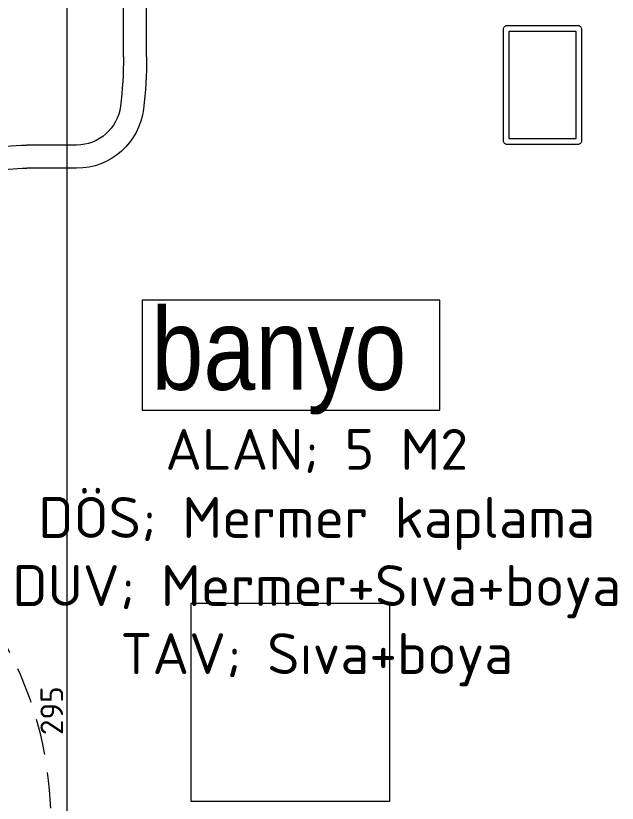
# Model space of a CAD drawing. Header units: inches. Extents: x -10121 to 9010, y 58067 to 62726.
# Drawn here: x 2064.9 to 2170.9, y 61983 to 62121.8 of the extents above; entities that cross this region are included whole.
import ezdxf

# ---------------------------------------------------------------- set-up
doc = ezdxf.new("R2010")
doc.units = ezdxf.units.IN
doc.linetypes.add('HIDDEN', pattern=[9.525, 6.35, -3.175])
for name, color, linetype, lineweight in [('Auto-Aksesuar', 6, 'Continuous', 5), ('Auto-Olcu', 33, 'Continuous', 15), ('Auto-Silik', 251, 'Continuous', 5), ('Auto-Tefris', 32, 'Continuous', 9), ('Auto-Vitrifiye', 8, 'Continuous', 9), ('yazi mekan 020', 9, 'Continuous', 20)]:
    doc.layers.add(name, color=color, linetype=linetype, lineweight=lineweight)
doc.styles.add('1-20', font='isocpeur.ttf', dxfattribs={"height": 4})
doc.styles.add('swis721cnbt10', font='isocpeur.ttf', dxfattribs={"height": 10})
doc.styles.add('swis721cnbt20', font='swissck.ttf', dxfattribs={"height": 20})
doc.dimstyles.new('ölçü 1_20', dxfattribs={"dimtxt": 4, "dimasz": 1, "dimexe": 1, "dimexo": 3, "dimtad": 1, "dimdec": 0, "dimtxsty": '1-20', "dimblk": 'ARCHTICK', "dimcen": 1.5, "dimclrd": 256, "dimclre": 256, "dimclrt": 256, "dimadec": 0, "dimazin": 0, "dimtfac": 1, "dimtdec": 0, "dimtmove": 0, "dimatfit": 3, "dimldrblk": 'ARCHTICK', "dimfxl": 1, "dimlwd": -1, "dimlwe": -1, "dimarcsym": 0})

# ---------------------------------------------------------------- blocks, each defined once
blk = doc.blocks.new('_ARCHTICK')
at = {"color": 0, "linetype": 'ByBlock', "const_width": 0.15}
blk.add_lwpolyline([(-0.5, -0.5), (0.5, 0.5)], dxfattribs=at)
blk = doc.blocks.new('*D505')
at = {"layer": 'Auto-Olcu', "ltscale": 5, "transparency": 16777216}
for p, q in [((2085.98, 62146.9), (2072.9, 62146.9)), ((2073.9, 62146.9), (2073.9, 61851.72)), ((2085.98, 61851.72), (2072.9, 61851.72))]:
    blk.add_line(p, q, dxfattribs=at)
at = {"layer": 'DEFPOINTS', "color": 0, "ltscale": 5, "transparency": 16777216}
for p in [(2088.98, 62146.9), (2073.9, 61851.72), (2088.98, 61851.72)]:
    blk.add_point(p, dxfattribs=at)
at = {"layer": 'Auto-Olcu', "ltscale": 5, "transparency": 16777216}
for p, rotation in [((2073.9, 62146.9), 90), ((2073.9, 61851.72), 270)]:
    blk.add_blockref('_ARCHTICK', p, dxfattribs=dict(at, rotation=rotation))
at = {"layer": 'Auto-Olcu', "ltscale": 5, "transparency": 16777216, "insert": (2071.28, 61999.31), "char_height": 4, "attachment_point": 5, "rotation": 90, "style": '1-20'}
blk.add_mtext('295', dxfattribs=at)
blk = doc.blocks.new('lava')
for p, q in [((-50, -31.63), (-50, 0)), ((-50, 0), (50, 0)), ((50, -31.63), (50, 0)), ((-44.96, -4.08), (44.96, -4.08)), ((-45.91, -31.63), (-45.91, -5.03)), ((45.91, -31.63), (45.91, -5.03)), ((-37.65, -47.22), (-28.87, -47.22)), ((37.65, -47.22), (28.87, -47.22)), ((-37.65, -51.3), (-28.87, -51.3)), ((37.65, -51.3), (28.87, -51.3))]:
    blk.add_line(p, q)
for centre, radius in [((0, -9.33), 1.9), ((0, -22.03), 3.3), ((0, -22.03), 2.35)]:
    blk.add_circle(centre, radius)
for centre, radius, start, end in [((-44.96, -5.03), 0.95, 90, 180), ((44.96, -5.03), 0.95, 0, 90), ((0, -45.6), 30.4, 46.6377, 133.3623), ((-12.07, -32.82), 12.82, 133.3623, 226.6377), ((12.07, -32.82), 12.82, 313.3623, 46.6377), ((26, -31.63), 76, 180, 186.9781), ((26, -31.63), 71.92, 180, 186.9781), ((-26, -31.63), 71.92, 353.0219, 0), ((-26, -31.63), 76, 353.0219, 0), ((-37.65, -39.42), 11.88, 186.9781, 270), ((-37.65, -39.42), 7.79, 186.9781, 270), ((37.65, -39.42), 7.79, 270, 353.0219), ((37.65, -39.42), 11.88, 270, 353.0219), ((0, -20.05), 30.4, 226.6377, 313.3623), ((-28.87, -79.8), 32.59, 64.1581, 90), ((28.87, -79.8), 32.59, 90, 115.8419), ((-28.87, -79.8), 28.5, 64.1581, 90), ((0, -20.46), 33.41, 243.9617, 296.0383), ((28.87, -79.8), 28.5, 90, 115.8419), ((0, -20.46), 37.49, 243.9831, 296.0169)]:
    blk.add_arc(centre, radius, start, end)

msp = doc.modelspace()

# ---------------------------------------------------------------- linework, layer by layer
at = {"layer": 'Auto-Aksesuar', "elevation": 52.37}
msp.add_lwpolyline([(2164.01, 62120.08), (2151.51, 62120.08, 0.414214), (2150.81, 62119.38), (2150.81, 62099.88, 0.414214), (2151.51, 62099.18), (2164.01, 62099.18, 0.414214), (2164.71, 62099.88), (2164.71, 62119.38, 0.414214)], format="xyb", close=True, dxfattribs=at)
msp.add_lwpolyline([(2163.71, 62119.08), (2151.81, 62119.08), (2151.81, 62100.18), (2163.71, 62100.18)], close=True, dxfattribs=at)
at = {"layer": 'Auto-Silik', "linetype": 'HIDDEN'}
msp.add_arc((2006.54, 61979.85, 14.59), 64.58, 1.9959, 93.9676, dxfattribs=at)
at = {"layer": 'Auto-Tefris', "ltscale": 2, "elevation": 0}
msp.add_lwpolyline([(2095.82, 62018.29), (2130.82, 62018.29), (2130.82, 61983.29), (2095.82, 61983.29)], close=True, dxfattribs=at)
at = {"layer": 'yazi mekan 020'}
msp.add_lwpolyline([(2087.22, 62052.29), (2139.68, 62052.29), (2139.68, 62071.67), (2087.22, 62071.67)], close=True, dxfattribs=at)

# ---------------------------------------------------------------- block references
at = {"layer": 'Auto-Vitrifiye', "color": 1, "xscale": -1}
msp.add_blockref('lava', (2037.99, 62146.24), dxfattribs=at)

# ---------------------------------------------------------------- texts
at = {"layer": 'yazi mekan 020', "style": 'swis721cnbt20'}
msp.add_text('banyo', height=14.4, dxfattribs=at).set_placement((2088.83, 62055.88))
at = {"layer": 'yazi mekan 020', "insert": (2117.97, 62048.98, 0), "char_height": 7.2, "attachment_point": 2, "style": 'swis721cnbt10'}
msp.add_mtext('ALAN; 5 M2\\P\\pi-165.6,l165.6;DÖS; Mermer kaplama\\PDUV; Mermer+Sıva+boya\\PTAV; Sıva+boya', dxfattribs=at)

# ---------------------------------------------------------------- dimensions: what is measured, and where the dimension line sits
at = {"layer": 'Auto-Olcu', "ltscale": 5}
dim = msp.add_aligned_dim(p1=(2088.98, 62146.9), p2=(2088.98, 61851.72), distance=-15.08, dimstyle='ölçü 1_20', dxfattribs=at)
dim.commit()
dim.dimension.update_dxf_attribs({"geometry": '*D505', "text_midpoint": (2071.28, 61999.31)})

doc.saveas('drawing.dxf')
